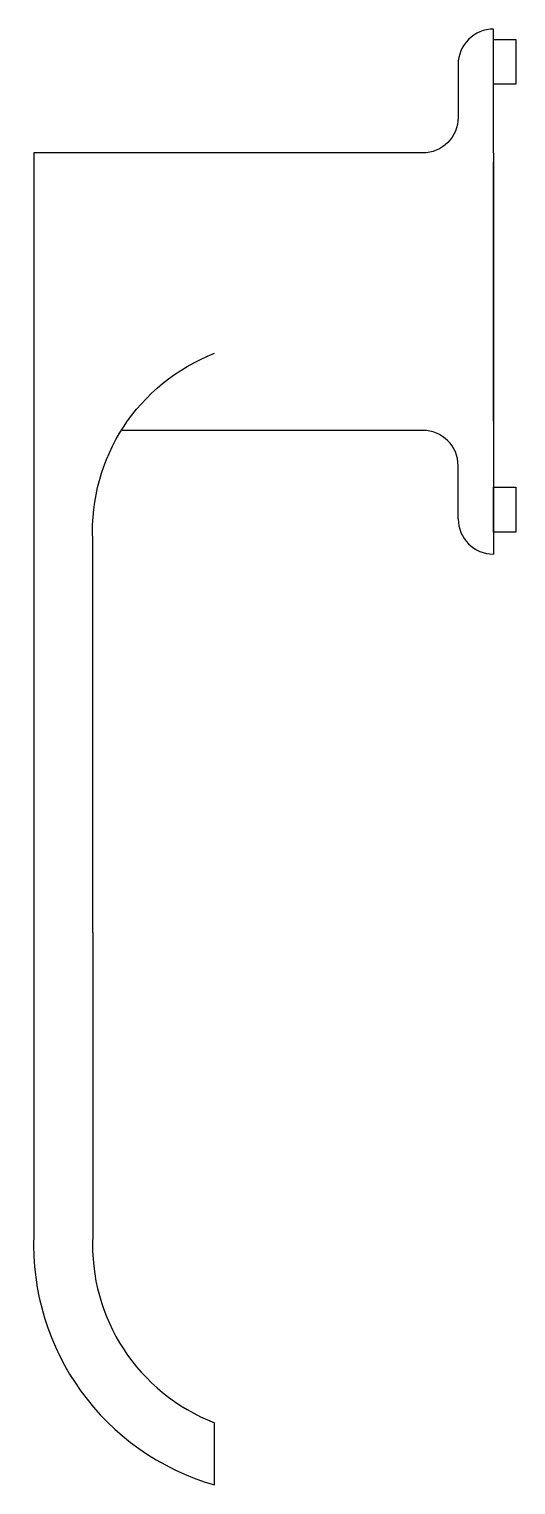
# Model space of a CAD drawing. Header units: millimetres. Extents: x 0 to 41, y 0 to 123.
import ezdxf

# ---------------------------------------------------------------- set-up
doc = ezdxf.new("R2010")
doc.units = ezdxf.units.MM
doc.layers.add('CONDUCTOR', color=7, linetype='Continuous')
doc.layers.add('TayNam', color=3, linetype='Continuous')

# ---------------------------------------------------------------- blocks, each defined once
blk = doc.blocks.new('TV-HST3')
at = {"layer": 'CONDUCTOR', "color": 8, "ltscale": 100}
for points in [[(0, 21.4), (1.9, 21.4), (1.9, 17.6), (0, 17.6)], [(0, -16.6), (1.9, -16.6), (1.9, -20.4), (0, -20.4)]]:
    blk.add_lwpolyline(points, close=True, dxfattribs=at)
at = {"layer": 'TayNam'}
for p, q in [((0, 11.77), (0, -11.77)), ((0, -11), (0, 11)), ((0, -11.77), (0, -22.27)), ((-3, -19.27), (-3, -14.77)), ((0, -22.27), (0, -22.27)), ((-23.67, -101.23), (-23.67, -95.96))]:
    blk.add_line(p, q, dxfattribs=at)
for points in [[(0, 11.77), (0, 22.27), (0, 22.27, 0.414214), (-3, 19.27), (-3, 14.77, -0.414214), (-6, 11.77), (-39, 11.77), (-39, -80.01, 0.345787), (-23.67, -101.23), (-23.67, -101.23)], [(-34, -54.36), (-34, -21.07, -0.322423), (-23.67, -5.23)], [(-34, -54.36), (-34, -80.11, 0.322423), (-23.67, -95.96)]]:
    blk.add_lwpolyline(points, format="xyb", dxfattribs=at)
blk.add_lwpolyline([(-6, -11.77), (-31.57, -11.77)], dxfattribs=at)
for centre, start, end in [((-6, -14.77), 0, 90), ((0, -19.27), 180, 270)]:
    blk.add_arc(centre, 3, start, end, dxfattribs=at)

msp = doc.modelspace()

# ---------------------------------------------------------------- block references
msp.add_blockref('TV-HST3', (39.02, 101.23))

doc.saveas('drawing.dxf')
